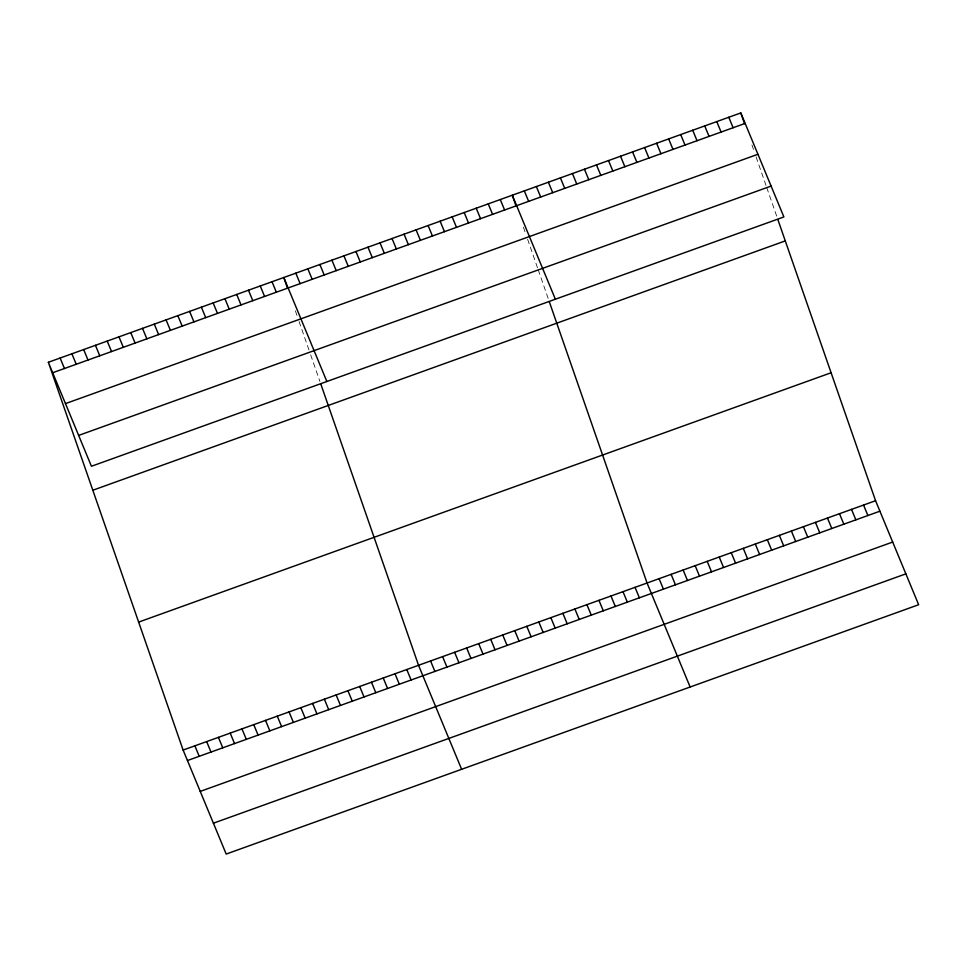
<?xml version="1.0" encoding="UTF-8"?>
<svg xmlns="http://www.w3.org/2000/svg" width="967" height="967" viewBox="0 0 967 967"><rect width="100%" height="100%" fill="white"/><g stroke="black" fill="none" stroke-linecap="round" stroke-linejoin="round"><path stroke-width="0.73" stroke-dasharray="4.83 3.63" d="M751.927 144.929L754.248 151.589M756.097 156.92L766.287 186.244M766.746 187.586L777.408 218.24M523.413 227.209L525.734 233.869M527.583 239.2L537.773 268.536M538.244 269.866L548.434 299.19M295.37 310.818L297.22 316.161M299.069 321.491L309.259 350.816M310.649 354.816L319.92 381.469"/><path stroke-width="1.45" d="M48.35 362.274L740.807 112.934L783.886 216.934L91.43 466.275L48.35 362.274L183.114 750.066L226.193 854.066L918.65 604.726L875.57 500.725L777.867 219.569M52.689 372.742L745.146 123.401M65.478 403.614L757.935 154.273M78.641 435.416L771.098 186.075M92.82 490.245L785.277 240.904M138.644 622.095L831.1 372.754M183.114 750.066L875.57 500.725M187.453 760.533L879.91 511.192M200.229 791.405L892.686 542.052M213.405 823.207L905.861 573.854M728.78 117.261L733.119 127.729M716.752 121.588L721.092 132.056M863.543 505.052L867.883 515.52M704.725 125.928L709.065 136.395M851.516 509.379L855.855 519.847M692.698 130.255L697.038 140.723M839.489 513.707L843.828 524.187M680.671 134.582L685.011 145.05M827.462 518.046L831.801 528.514M668.644 138.91L672.984 149.389M815.435 522.373L819.774 532.841M656.617 143.249L660.957 153.717M803.408 526.701L807.747 537.168M644.59 147.576L648.93 158.044M791.381 531.04L795.72 541.508M632.563 151.904L636.902 162.371M779.354 535.367L783.693 545.835M620.536 156.243L624.875 166.711M767.327 539.695L771.666 550.163M608.509 160.57L612.848 171.038M755.3 544.022L759.639 554.502M596.482 164.898L600.821 175.365M743.272 548.362L747.612 558.829M584.455 169.225L588.794 179.705M731.245 552.689L735.585 563.157M572.428 173.564L576.767 184.032M719.218 557.016L723.558 567.484M560.401 177.892L564.74 188.36M707.191 561.356L711.531 571.823M548.374 182.219L552.713 192.687M695.164 565.683L699.504 576.151M536.347 186.558L540.686 197.026M683.137 570.01L687.477 580.478M524.319 190.886L528.659 201.354M671.11 574.338L675.449 584.817M555.372 299.214L512.292 195.213L516.003 205.874M659.083 578.677L663.422 589.145M500.265 199.54L504.605 210.008M690.136 687.005L647.056 583.004L549.353 301.861M488.238 203.88L492.578 214.348M635.029 587.332L639.368 597.799M476.211 208.207L480.551 218.675M623.002 591.671L627.341 602.139M464.184 212.535L468.524 223.002M610.975 595.998L615.314 606.466M452.157 216.862L456.497 227.342M598.948 600.326L603.287 610.793M440.13 221.201L444.469 231.669M586.921 604.653L591.26 615.121M428.103 225.529L432.442 235.996M574.894 608.992L579.233 619.46M416.076 229.856L420.415 240.324M562.867 613.32L567.206 623.788M404.061 234.195L408.388 244.663M550.839 617.647L555.179 628.115M392.034 238.523L396.361 248.99M538.812 621.974L543.152 632.454M380.007 242.85L384.334 253.318M526.785 626.314L531.125 636.782M367.98 247.177L372.307 257.657M514.758 630.641L519.098 641.109M355.953 251.517L360.28 261.984M502.731 634.968L507.071 645.436M343.926 255.844L348.253 266.312M490.704 639.308L495.044 649.776M331.899 260.171L336.226 270.639M478.677 643.635L483.017 654.103M319.872 264.511L324.199 274.979M466.65 647.963L470.989 658.43M307.844 268.838L312.172 279.306M454.623 652.29L458.962 662.77M295.817 273.165L300.145 283.633M442.596 656.629L446.935 667.097M326.87 381.506L283.79 277.493L287.489 288.166M430.569 660.957L434.908 671.424M272.017 281.735L276.357 292.203M461.622 769.297L418.542 665.284L320.851 384.141M260.244 285.978L264.583 296.446M406.781 669.527L411.108 679.994M248.471 290.209L252.81 300.689M395.007 673.769L399.335 684.237M236.697 294.452L241.037 304.919M383.234 678L387.574 688.468M224.924 298.694L229.264 309.162M371.461 682.243L375.8 692.71M213.151 302.925L217.49 313.405M359.688 686.485L364.027 696.953M201.378 307.168L205.717 317.635M347.915 690.716L352.254 701.184M189.617 311.41L193.944 321.878M336.141 694.959L340.481 705.427M177.843 315.653L182.171 326.121M324.368 699.201L328.707 709.669M166.07 319.884L170.41 330.351M312.607 703.432L316.934 713.9M154.297 324.126L158.636 334.594M300.834 707.675L305.161 718.143M142.524 328.369L146.863 338.837M289.06 711.917L293.4 722.385M130.75 332.6L135.09 343.067M277.287 716.148L281.627 726.628M118.977 336.842L123.317 347.31M265.514 720.391L269.853 730.859M107.204 341.085L111.543 351.553M253.741 724.634L258.08 735.101M95.443 345.316L99.77 355.783M241.968 728.864L246.307 739.344M83.67 349.558L87.997 360.026M230.194 733.107L234.534 743.575M71.896 353.801L76.236 364.269M218.421 737.35L222.761 747.817M60.123 358.032L64.463 368.5M206.66 741.58L210.987 752.06M194.887 745.823L199.214 756.291M740.807 112.934L744.517 123.595"/></g></svg>
